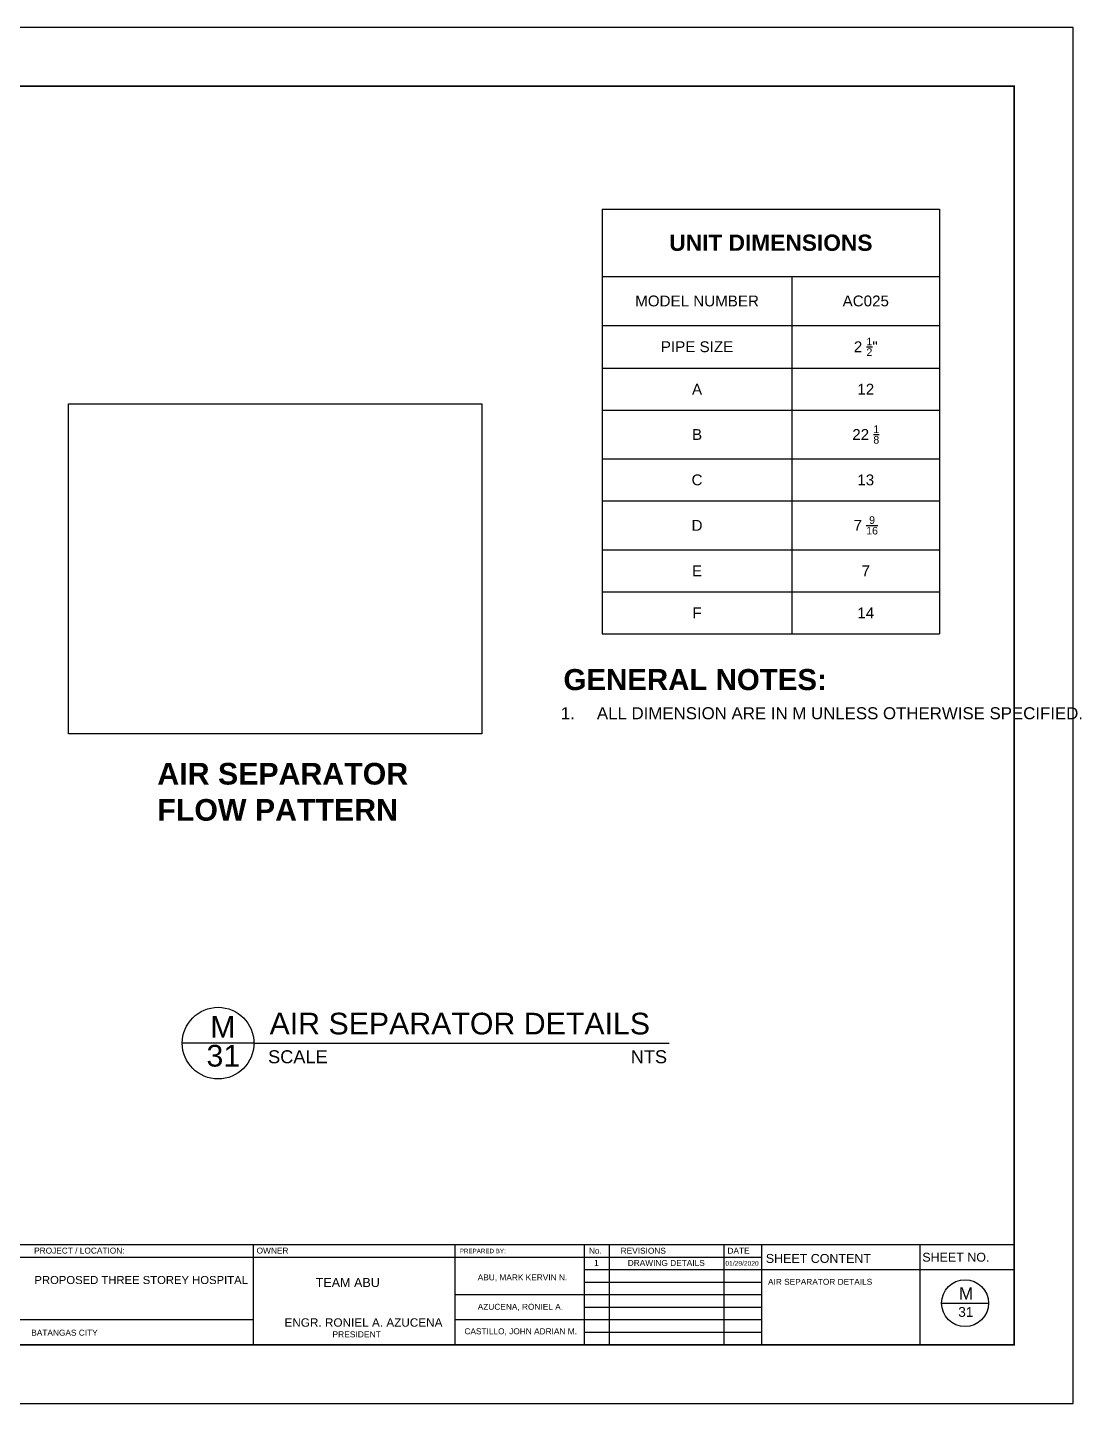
# Model space of a CAD drawing. Header units: inches. Extents: x 57.7 to 75.7, y 31.8 to 44.5.
# Drawn here: x 65.94 to 75.66, y 31.82 to 44.51 of the extents above; entities that cross this region are included whole.
import ezdxf

# ---------------------------------------------------------------- set-up
doc = ezdxf.new("R2010")
doc.units = ezdxf.units.IN
doc.header["$MEASUREMENT"] = 0
for name, color, linetype in [('.1', 1, 'Continuous'), ('Legends', 7, 'Continuous'), ('template', 7, 'Continuous')]:
    doc.layers.add(name, color=color, linetype=linetype)
doc.styles.add('arial', font='arial.ttf')
picture_1 = doc.add_image_def('image1.png', size_in_pixel=(738, 589))

# ---------------------------------------------------------------- blocks, each defined once
blk = doc.blocks.new('*T8')
at = {"color": 0, "linetype": 'ByBlock', "lineweight": -2, "transparency": 16777216}
for p, q in [((0, 0), (3.112, 0)), ((0, 0), (0, -3.917)), ((3.112, 0), (3.112, -3.917)), ((0, -0.622), (3.112, -0.622)), ((1.749, -0.622), (1.749, -3.917)), ((0, -1.073), (3.112, -1.073)), ((0, -1.467), (3.112, -1.467)), ((0, -1.854), (3.112, -1.854)), ((0, -2.304), (3.112, -2.304)), ((0, -2.691), (3.112, -2.691)), ((0, -3.144), (3.112, -3.144)), ((0, -3.53), (3.112, -3.53)), ((0, -3.917), (3.112, -3.917))]:
    blk.add_line(p, q, dxfattribs=at)
at = {"color": 0, "transparency": 16777216, "attachment_point": 5, "style": 'arial'}
for s, insert, char_height, width in [('{\\fArial|b1|i0|c0|p34;UNIT DIMENSIONS}', (1.556, -0.311), 0.15, 2.992), ('MODEL NUMBER', (0.875, -0.848), 0.1, 1.62921), ('AC025', (2.431, -0.848), 0.1, 1.24279), ('PIPE SIZE', (0.875, -1.27), 0.1, 1.62921), ('\\A1;2 {\\H0.7x;\\S1/2;\\H1.42857x;"}', (2.431, -1.27), 0.1, 1.24279), ('A', (0.875, -1.661), 0.1, 1.62921), ('12', (2.431, -1.661), 0.1, 1.24279), ('B', (0.875, -2.079), 0.1, 1.62921), ('\\A1;22 {\\H0.7x;\\S1/8;}', (2.431, -2.079), 0.1, 1.24279), ('C', (0.875, -2.498), 0.1, 1.62921), ('13', (2.431, -2.498), 0.1, 1.24279), ('D', (0.875, -2.917), 0.1, 1.62921), ('\\A1;7 {\\H0.7x;\\S9/16;}', (2.431, -2.917), 0.1, 1.24279), ('E', (0.875, -3.337), 0.1, 1.62921), ('7', (2.431, -3.337), 0.1, 1.24279), ('F', (0.875, -3.724), 0.1, 1.62921), ('14', (2.431, -3.724), 0.1, 1.24279)]:
    blk.add_mtext(s, dxfattribs=dict(at, insert=insert, char_height=char_height, width=width))

msp = doc.modelspace()

# ---------------------------------------------------------------- linework, layer by layer
at = {"layer": '.1', "color": 0}
msp.add_line((75.58125, 44.51447), (57.68552, 44.51447), dxfattribs=at)
for q in [(67.36654, 35.14803), (71.8572, 35.14803)]:
    msp.add_line((68.02709, 35.14803), q)
msp.add_circle((67.69682, 35.14803), 0.33027)
at = {"layer": 'template'}
for p, q in [((75.58125, 31.82477), (75.58125, 44.51447)), ((58.77011, 33.29007), (75.03896, 33.29007)), ((68.02165, 33.29007), (68.02165, 32.36706)), ((69.87881, 33.29007), (69.87881, 32.36706)), ((71.07382, 33.29007), (71.07382, 32.36706)), ((71.30457, 33.29007), (71.30457, 32.36706)), ((72.36177, 33.29007), (72.36177, 32.36706)), ((72.7079, 33.29007), (72.7079, 32.36706)), ((74.16706, 33.29007), (74.16706, 32.36706)), ((61.62661, 33.1747), (71.82422, 33.1747)), ((71.50718, 33.1747), (72.7079, 33.1747)), ((71.07382, 33.05932), (73.01353, 33.05932)), ((72.40757, 33.05932), (75.03896, 33.05932)), ((71.07382, 32.94395), (72.7079, 32.94395)), ((69.87881, 32.82857), (71.82422, 32.82857)), ((71.50718, 32.82857), (72.7079, 32.82857)), ((74.36912, 32.74996), (74.80178, 32.74996)), ((71.07382, 32.71319), (72.7079, 32.71319)), ((61.62661, 32.59902), (68.02165, 32.59902)), ((69.87881, 32.59782), (71.82422, 32.59782)), ((71.50718, 32.59782), (72.7079, 32.59782)), ((71.07382, 32.48244), (72.7079, 32.48244)), ((57.68552, 31.82477), (75.58125, 31.82477))]:
    msp.add_line(p, q, dxfattribs=at)
at = {"layer": 'template', "linetype": 'Continuous', "const_width": 0.01538}
msp.add_lwpolyline([(58.77011, 32.36706), (75.03896, 32.36706), (75.03896, 43.97217), (58.77011, 43.97217)], close=True, dxfattribs=at)
at = {"layer": 'template'}
msp.add_circle((74.58545, 32.74996), 0.21633, dxfattribs=at)

# ---------------------------------------------------------------- block references
msp.add_blockref('*T8', (71.23871, 42.83999))

# ---------------------------------------------------------------- texts
at = {"attachment_point": 1, "style": 'arial'}
for s, width, insert, char_height in [('{\\fArial|b1|i0|c0|p34;AIR SEPARATOR FLOW PATTERN}', 2.4476488, (67.13691, 37.73259), 0.2), ('AIR SEPARATOR DETAILS', 5.5498971, (68.17166, 35.42823), 0.2), ('M', 5.5498971, (67.62474, 35.398), 0.2), ('31', 5.5498971, (67.58969, 35.13184), 0.2), ('\\pt2.52;SCALE                                                            NTS', 5.0445619, (68.15803, 35.08238), 0.12)]:
    msp.add_mtext_dynamic_manual_height_columns(s, width=width, gutter_width=1, heights=[0], dxfattribs=dict(at, insert=insert, char_height=char_height))
at = {"layer": 'Legends', "attachment_point": 1, "style": 'arial'}
for s, width, insert, char_height in [('{\\fArial|b1|i0|c0|p34;GENERAL NOTES:}', 10.0520408, (70.88188, 38.59833), 0.1943671), ('\\pi-0.3332,l0.44427,t0.44427;1.^IALL DIMENSION ARE IN M UNLESS OTHERWISE SPECIFIED.', 4.8788205, (70.74613, 38.24594), 0.1110669)]:
    msp.add_mtext_dynamic_manual_height_columns(s, width=width, gutter_width=1, heights=[0], dxfattribs=dict(at, insert=insert, char_height=char_height))
at = {"layer": 'template', "style": 'arial'}
for s, height, p in [('PROJECT / LOCATION:', 0.0548037, (66.00065, 33.20732)), ('PROJECT / LOCATION:', 0.0548037, (66.00065, 33.20732)), ('PROJECT / LOCATION:', 0.0548037, (66.00065, 33.20732)), ('OWNER', 0.054804, (68.05214, 33.20732)), ('PREPARED BY: ', 0.0411027, (69.92535, 33.21049)), ('No.', 0.054804, (71.11668, 33.20591)), ('REVISIONS', 0.054804, (71.40967, 33.20591)), ('DATE', 0.054804, (72.39414, 33.20591)), ('1', 0.0548, (71.16396, 33.09421)), ('DRAWING DETAILS', 0.0548037, (71.47457, 33.09338)), ('01/29/2020', 0.043843, (72.3757, 33.09532)), ('SHEET CONTENT', 0.0822055, (72.74792, 33.12132)), ('SHEET NO.', 0.082205, (74.19123, 33.13273)), ('PROPOSED THREE STOREY HOSPITAL', 0.0743713, (66.00334, 32.92642)), ('ABU, MARK KERVIN N.', 0.0548037, (70.0912, 32.96027)), ('TEAM ABU', 0.082887, (68.59663, 32.89864)), ('AIR SEPARATOR DETAILS', 0.0548037, (72.76803, 32.91928)), ('M', 0.1125, (74.52956, 32.78364)), ('AZUCENA, RONIEL A.', 0.0548037, (70.0912, 32.68887)), ('31', 0.090004, (74.52259, 32.6238)), ('BATANGAS CITY', 0.0548037, (65.97407, 32.45033)), ('ENGR. RONIEL A. AZUCENA', 0.0775818, (68.30898, 32.53276)), ('PRESIDENT', 0.055859, (68.75119, 32.43464)), ('CASTILLO, JOHN ADRIAN M.', 0.0548037, (69.96861, 32.46312))]:
    msp.add_text(s, height=height, dxfattribs=at).set_placement(p)

# ---------------------------------------------------------------- pictures from other files: only their frames are drawn
image = msp.add_image(picture_1, insert=(66.31809, 38.00187), size_in_units=(3.81161, 3.04206))
image.dxf.flags = 7

doc.saveas('drawing.dxf')
